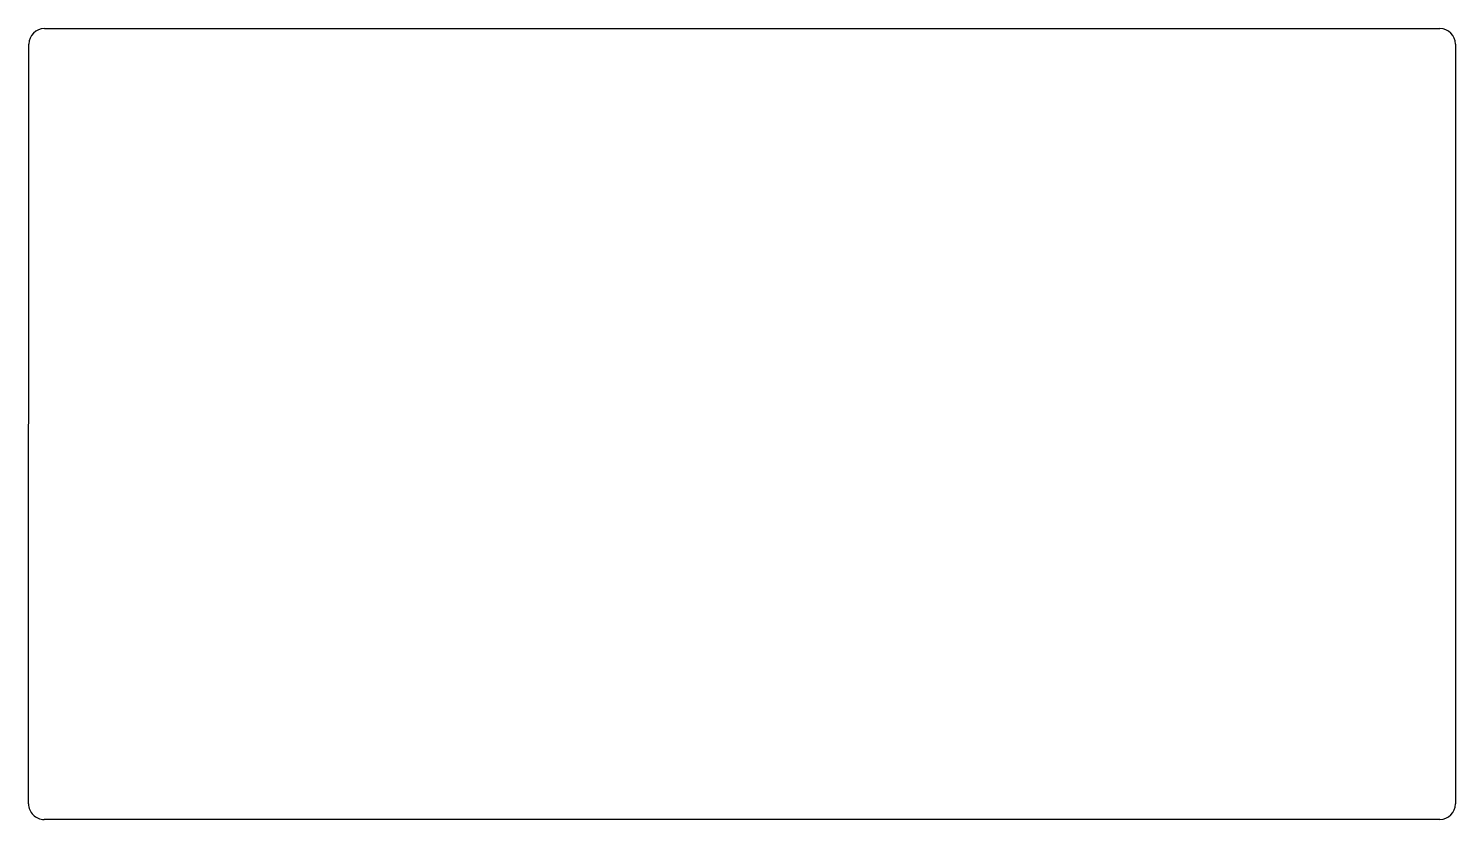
# Model space of a CAD drawing. Header units: millimetres. Extents: x 89 to 272, y -250 to -148.
import ezdxf

# ---------------------------------------------------------------- set-up
doc = ezdxf.new("R2010")
doc.units = ezdxf.units.MM

msp = doc.modelspace()

# ---------------------------------------------------------------- linework, layer by layer
at = {"linetype": 'CONTINUOUS'}
for p, q in [((91, -148.35), (269.85, -148.35)), ((88.96, -247.75), (89, -150.35)), ((271.85, -150.35), (271.85, -247.75)), ((269.85, -249.75), (90.96, -249.75))]:
    msp.add_line(p, q, dxfattribs=at)
for centre, start, end in [((91, -150.35), 90, 179.9781), ((269.85, -150.35), 0, 90), ((90.96, -247.75), 179.9781, 270), ((269.85, -247.75), 270, 0)]:
    msp.add_arc(centre, 2, start, end, dxfattribs=at)

doc.saveas('drawing.dxf')
